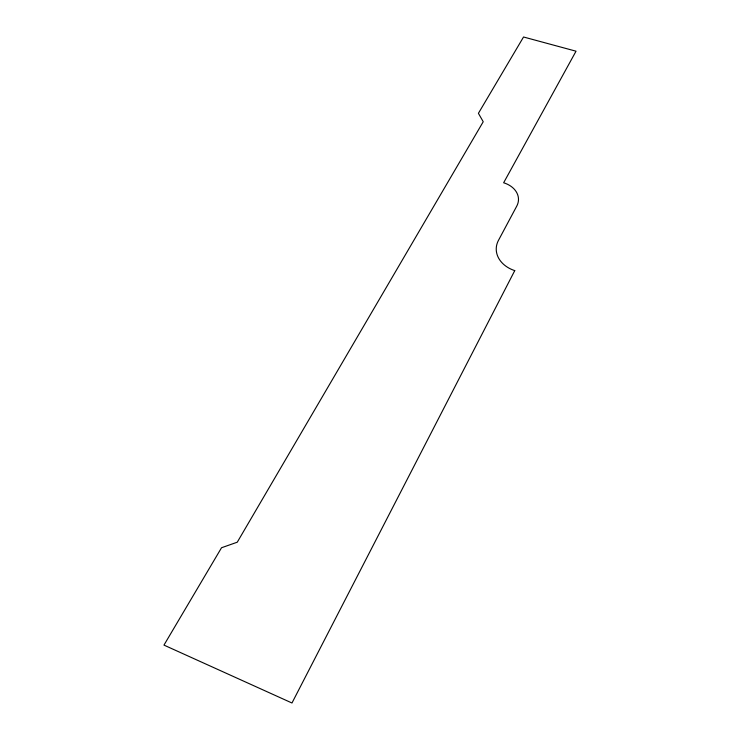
<?xml version="1.0" encoding="UTF-8"?>
<svg xmlns="http://www.w3.org/2000/svg" width="740" height="740" viewBox="0 0 740 740"><rect width="100%" height="100%" fill="white"/><g stroke="black" fill="none" stroke-linecap="round" stroke-linejoin="round"><path stroke-width="1.11" d="M514.753 270.618L291.976 703L163.965 645.104L221.528 547.748L237.263 542.198L483.229 121.739L478.41 113.322L523.541 37L576.034 51.199L503.644 182.771A23.874 17.973 -0.2 0 1 516.76 206.108L498.464 240.361A29.646 22.986 1.8 0 0 514.753 270.618"/></g></svg>
